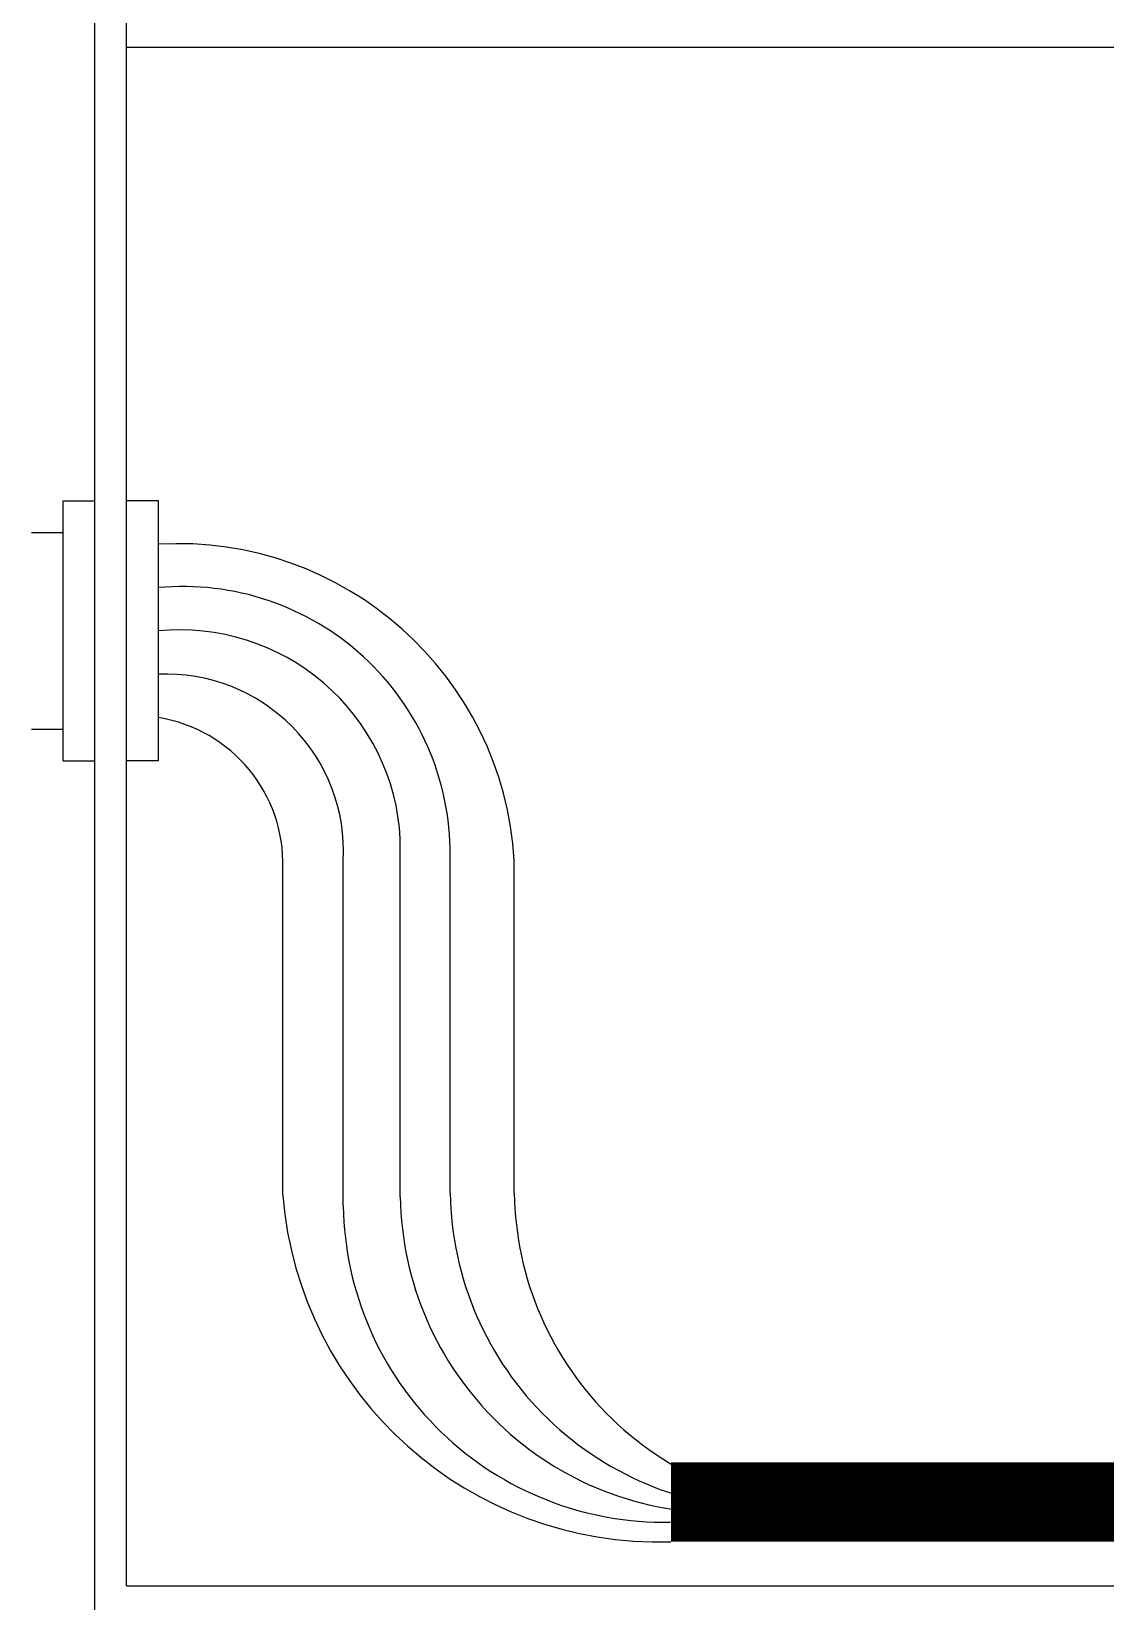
# Model space of a CAD drawing. Extents: x 0 to 0.454, y -0.021 to 0.524.
# Drawn here: x 0.0458 to 0.1135, y 0.0556 to 0.1546 of the extents above; entities that cross this region are included whole.
import ezdxf

# ---------------------------------------------------------------- set-up
doc = ezdxf.new("R2010")
doc.units = 0
doc.header["$MEASUREMENT"] = 0
doc.layers.add('DETALHES-DIVERSOS', color=7, linetype='CONTINUOUS')

msp = doc.modelspace()

# ---------------------------------------------------------------- linework, layer by layer
at = {"layer": 'DETALHES-DIVERSOS'}
for p, q in [((0.04977557764569838, 0.05462797978192455), (0.04977557764569838, 0.4546279797819243)), ((0.05177557764569855, 0.05662797978192444), (0.05177557764569855, 0.4526279797819244)), ((0.05177557764569841, 0.1536279797819246), (0.4077755776456984, 0.1536279797819247)), ((0.04777557764569835, 0.1250279797819243), (0.04977557764569823, 0.1250279797819243)), ((0.04777557764569835, 0.1086279797819243), (0.04777557764569835, 0.1250279797819243)), ((0.05377557764569815, 0.1250279797819243), (0.05177557764569826, 0.1250279797819243)), ((0.05377557764569815, 0.1086279797819243), (0.05377557764569815, 0.1250279797819243)), ((0.04577557764569846, 0.1230279797819245), (0.04777557764569835, 0.1230279797819243)), ((0.04577557764569846, 0.1106279797819245), (0.04777557764569835, 0.1106279797819244)), ((0.04777557764569835, 0.1086279797819243), (0.04977557764569823, 0.1086279797819245)), ((0.05377557764569815, 0.1086279797819243), (0.05177557764569826, 0.1086279797819245)), ((0.06902548722819801, 0.08114095750752696), (0.06902548722819801, 0.1037214731893536)), ((0.0654340653771503, 0.08056446464036497), (0.0654340653771503, 0.1023452574881152)), ((0.07216798028456452, 0.08138802657986972), (0.07216798028456452, 0.1026893114134248)), ((0.07620833093029361, 0.08138802657986972), (0.07620833093029361, 0.1023452574881152)), ((0.06161817997940205, 0.08122656541382625), (0.06161817997940205, 0.1018635815021905)), ((0.05177557764569855, 0.05662797978192444), (0.4077755776456984, 0.05662797978192472))]:
    msp.add_line(p, q, dxfattribs=at)
at = {"layer": 'DETALHES-DIVERSOS', "const_width": 0.005}
msp.add_lwpolyline([(0.08608473889407449, 0.06190972271224197), (0.3414523453149191, 0.06190972271224197)], dxfattribs=at)
at = {"layer": 'DETALHES-DIVERSOS'}
for centre, radius, start, end in [((0.05499848639863004, 0.1010824649423684), 0.02124740337243431, 3.40725615090213, 93.29952096994066), ((0.05530796662604089, 0.10277088433218), 0.01686021099235349, 359.7227910016305, 95.2146887241097), ((0.05514436051127021, 0.1029954369567845), 0.01390010099036731, 2.994061004536534, 95.65123843617653), ((0.05426998549937096, 0.10292638986014), 0.01117919470942574, 357.0202284341468, 92.53477344292507), ((0.0523114468890627, 0.1021655116937993), 0.009311629430739946, 358.1418549110655, 80.9534539268466), ((0.08533500072520994, 0.08318493231811872), 0.02379753741925016, 184.7203704028401, 271.7818879280888), ((0.09240287615311871, 0.0816914313510931), 0.02023717038685084, 180.8590363102019, 271.0728360806989), ((0.0964432267988478, 0.0816914313510931), 0.02023717038685084, 180.8590363102019, 271.0728360806989), ((0.08566896124570449, 0.08086786941158834), 0.02023717038685084, 180.8590363102019, 271.0728360806989), ((0.0892603830967522, 0.08144436227875033), 0.02023717038685084, 180.8590363102019, 271.0728360806989)]:
    msp.add_arc(centre, radius, start, end, dxfattribs=at)

doc.saveas('drawing.dxf')
